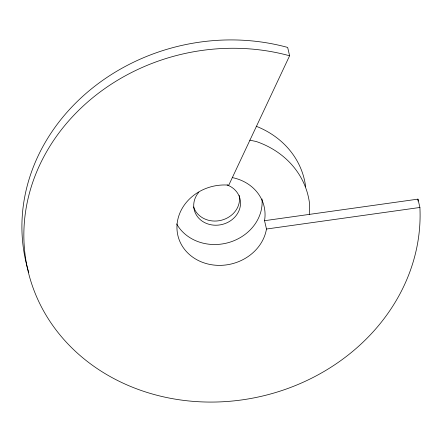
<?xml version="1.0" encoding="UTF-8"?>
<svg xmlns="http://www.w3.org/2000/svg" width="442" height="442" viewBox="0 0 442 442"><rect width="100%" height="100%" fill="white"/><g stroke="black" fill="none" stroke-linecap="round" stroke-linejoin="round"><path stroke-width="0.66" d="M309.289 214.403L309.544 203.569A90.577 79.825 -13.1 0 0 256.244 141.512L249.769 140.158M28.78 272.499A199.27 175.618 -13.1 0 1 85.952 93.477A199.27 175.618 -13.1 0 1 287.665 47.432L289.604 55.775L228.79 185.148A45.288 39.913 -13.1 0 0 177.463 221.309A45.288 39.913 -13.1 0 0 215.149 265.189A45.288 39.913 -13.1 0 0 266.482 229.028L419.9 207.469L417.961 199.132L264.537 220.691A45.288 39.913 -13.1 0 0 232.265 177.585M264.537 220.691L266.482 229.028M256.222 126.257A90.577 79.825 -13.1 0 1 305.665 186.894M417.961 199.132A199.27 175.618 -13.1 0 1 418.049 201.127M419.9 207.469A199.27 175.618 -13.1 0 1 204.839 401.993A199.27 175.618 -13.1 0 1 28.515 196.707A199.27 175.618 -13.1 0 1 289.604 55.775M262.012 198.988A45.288 39.913 -13.1 0 1 228.923 242.476A45.288 39.913 -13.1 0 1 176.634 223.917M227.149 184.96A23.548 20.757 -13.1 0 1 237.437 213.69A23.548 20.757 -13.1 0 1 203.939 222.232A23.548 20.757 -13.1 0 1 198.85 192.182M239.205 195.375A23.548 20.757 -13.1 0 1 221.359 220.249A23.548 20.757 -13.1 0 1 193.607 206.922"/></g></svg>
